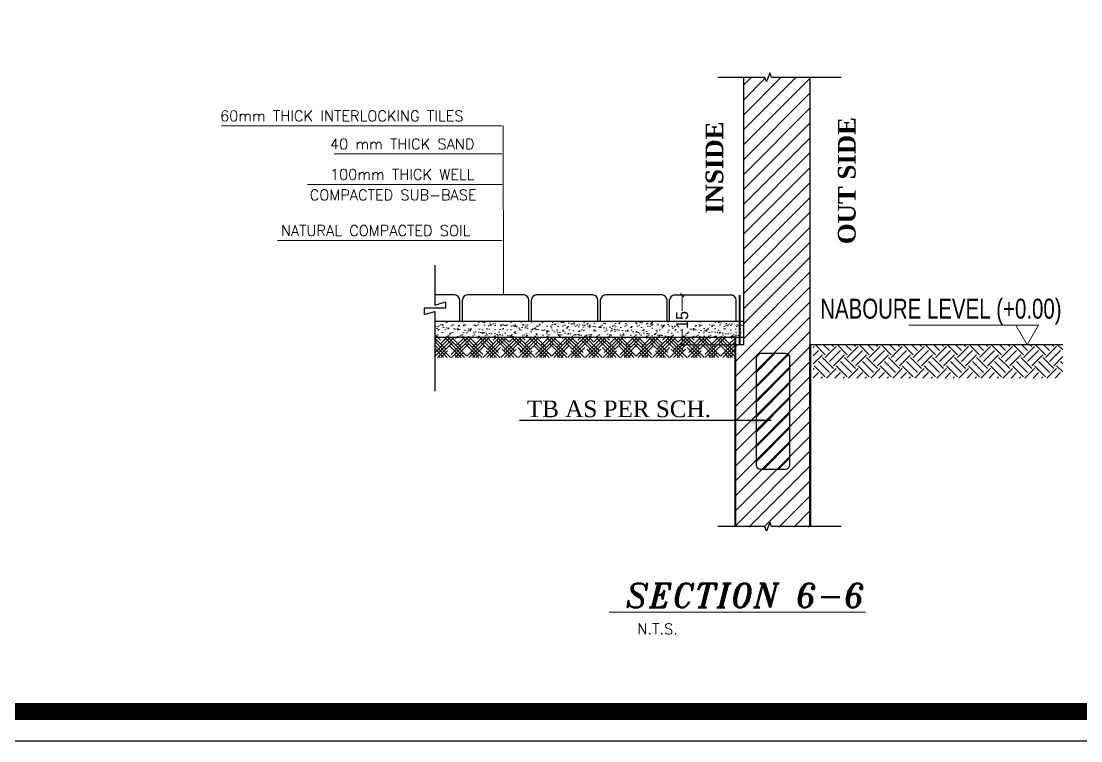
# Model space of a CAD drawing. Header units: centimetres. Extents: x 7997 to 116674, y 1017 to 13844.
# Drawn here: x 18963 to 20558, y 8084 to 9167 of the extents above; entities that cross this region are included whole.
import ezdxf

# ---------------------------------------------------------------- set-up
doc = ezdxf.new("R2010")
doc.units = ezdxf.units.CM
doc.header["$LTSCALE"] = 200
doc.header["$PDMODE"] = 2
for name, color, linetype, lineweight in [('A-DIM-IN', 1, 'Continuous', 5), ('HA', 251, 'Continuous', 0), ('HAT', 8, 'Continuous', 9), ('HATCH', 8, 'Continuous', 5), ('TEXT', 6, 'Continuous', 18)]:
    doc.layers.add(name, color=color, linetype=linetype, lineweight=lineweight)
for name, color, linetype in [('ARROW', 8, 'Continuous'), ('COL', 1, 'Continuous'), ('CONC', 3, 'Continuous'), ('DIM', 11, 'Continuous'), ('INTERLOCK', 4, 'Continuous'), ('MAMBARENE', 7, 'Continuous'), ('Section', 7, 'Continuous'), ('str', 1, 'Continuous'), ('STT-COL-DET', 5, 'Continuous')]:
    doc.layers.add(name, color=color, linetype=linetype)
doc.styles.add('EN-SCL-DIM', font='swisscl.ttf')
doc.styles.add('ITALICT', font='italict')
doc.styles.add('ROMANS', font='romans.shx', dxfattribs={"width": 0.8})
doc.styles.get("Standard").update_dxf_attribs({"font": 'arial.ttf'})
doc.styles.add('STYLE1', font='times.ttf')
doc.styles.add('T2', font='')
doc.styles.add('T3', font='timesbd.ttf')
doc.styles.get('T2').set_extended_font_data('Elisia')
doc.dimstyles.new('5TH', dxfattribs={"dimtxt": 18, "dimasz": 5, "dimexe": 5, "dimexo": 10, "dimgap": 1, "dimtad": 0, "dimdec": 0, "dimlfac": 0.2, "dimdsep": 46, "dimtxsty": 'T2', "dimblk1": 'OBLIQUE', "dimblk2": 'OBLIQUE', "dimsah": 1, "dimcen": 0.09, "dimclrd": 4, "dimclre": 4, "dimclrt": 11, "dimadec": 0, "dimazin": 0, "dimtfac": 1, "dimtdec": 0, "dimtofl": 0, "dimtmove": 1, "dimatfit": 2, "dimldrblk": 'OPEN30', "dimfxl": 0, "dimtolj": 1, "dimtzin": 0, "dimlwd": 5, "dimlwe": 5, "dimarcsym": 0})
doc.dimstyles.new('D15-1-100', dxfattribs={"dimtxt": 3, "dimasz": 4, "dimexe": 0.1, "dimexo": 0.25, "dimgap": 3, "dimtad": 1, "dimdec": 0, "dimzin": 3, "dimdsep": 46, "dimlunit": 4, "dimtxsty": 'Standard', "dimblk2": 'OBLIQUE', "dimcen": 0, "dimclrd": 8, "dimclre": 8, "dimclrt": 256, "dimadec": 0, "dimazin": 0, "dimtfac": 1, "dimtdec": 0, "dimtix": 1, "dimtmove": 2, "dimatfit": 3, "dimfxl": 0, "dimtolj": 1, "dimtzin": 13, "dimlwd": -1, "dimlwe": -1, "dimarcsym": 0})

# ---------------------------------------------------------------- blocks, each defined once
blk = doc.blocks.new('_OBLIQUE')
at = {"color": 0, "linetype": 'ByBlock'}
blk.add_line((-0.5, -0.5), (0.5, 0.5), dxfattribs=at)
blk = doc.blocks.new('FDGG')
at = {"layer": 'A-DIM-IN', "color": 4, "ltscale": 1000}
blk.add_line((434234.7, -5693.8), (434829, -5693.8), dxfattribs=at)
blk.add_lwpolyline([(434234.7, -5792.5), (434291.7, -5693.8), (434177.7, -5693.8), (434234.7, -5792.5)], dxfattribs=at)
at = {"layer": 'A-DIM-IN', "ltscale": 1000, "style": 'EN-SCL-DIM'}
blk.add_attdef('TOPOFFENCE', (434212.9, -5661.1), '', height=100, dxfattribs=at)
blk = doc.blocks.new('*D604')
at = {"layer": 'COL', "color": 4, "lineweight": 5, "transparency": 16777216}
for p, q in [((20034.2, 8755.1), (19952.9, 8755.1)), ((19957.9, 8755.1), (19957.9, 8731.5)), ((19957.9, 8680.1), (19957.9, 8703.8)), ((20040.4, 8680.1), (19952.9, 8680.1))]:
    blk.add_line(p, q, dxfattribs=at)
at = {"layer": 'Defpoints', "color": 0, "transparency": 16777216}
for p in [(20044.2, 8755.1, 0), (19957.9, 8680.1), (20050.4, 8680.1)]:
    blk.add_point(p, dxfattribs=at)
at = {"layer": 'COL', "color": 4, "lineweight": 5, "transparency": 16777216, "xscale": 5, "yscale": 5, "zscale": 5}
for p, rotation in [((19957.9, 8755.1), 90), ((19957.9, 8680.1), 270)]:
    blk.add_blockref('_OBLIQUE', p, dxfattribs=dict(at, rotation=rotation))
at = {"layer": 'COL', "color": 11, "transparency": 16777216, "insert": (19957.9, 8717.6), "char_height": 18, "attachment_point": 5, "rotation": 90, "style": 'T2'}
blk.add_mtext('\\A1;15', dxfattribs=at)
blk = doc.blocks.new('_Open30')
at = {"color": 0, "linetype": 'ByBlock', "lineweight": -2}
for p, q in [((-1, 0.27), (0, 0)), ((0, 0), (-1, -0.27)), ((0, 0), (-1, 0))]:
    blk.add_line(p, q, dxfattribs=at)
blk = doc.blocks.new('08-TITLE SHEET-selattin', base_point=(45714.8, -203081.4))
at = {"color": 0}
blk.add_lwpolyline([(51244.8, -203081.4), (45714.8, -203081.4), (45714.8, -206921.4), (51244.8, -206921.4)], close=True, dxfattribs=at)
at = {"color": 0, "linetype": 'ByBlock', "const_width": 17}
blk.add_lwpolyline([(45744.3, -206891.9), (51215.3, -206891.9), (51215.3, -203110.8), (45744.3, -203110.8)], close=True, dxfattribs=at)
at = {"layer": 'HA', "ltscale": 1.2}
blk.add_lwpolyline([(45714.8, -203081.4), (51244.8, -203081.4), (51244.8, -206921.4), (45714.8, -206921.4)], close=True, dxfattribs=at)

msp = doc.modelspace()

# ---------------------------------------------------------------- hatches: boundary and pattern name
at = {"layer": 'DIM'}
h = msp.add_hatch(dxfattribs=at)
h.set_pattern_fill('ANSI31', color=4, scale=5)
h.set_pattern_definition([(45, (-47745.875, 70184.464), (-11.2253202, 11.2253202), [])])
h.paths.add_polyline_path([(20069.4422, 8498.8737, 0.414213562), (20075.6922, 8492.6237), (20113.1922, 8492.6237, 0.414213562), (20119.4422, 8498.8737), (20119.4422, 8661.3737, 0.414213562), (20113.1922, 8667.6237), (20075.6922, 8667.6237, 0.414213562), (20069.4422, 8661.3737)])
at = {"layer": 'HAT'}
h = msp.add_hatch(dxfattribs=at)
h.set_pattern_fill('ANSI31', color=8, scale=5)
h.set_pattern_definition([(45, (-81319.166, 714.861), (-11.2253202, 11.2253202), [])])
h.paths.add_polyline_path([(20082.3134, 9082.6063), (20050.4203, 9082.6063), (20050.4203, 8680.1236), (20037.9139, 8680.1236), (20037.9139, 8405.8212), (20150.4192, 8405.8212), (20150.4196, 9082.6063), (20092.3134, 9082.6063), (20089.8134, 9089.475), (20084.8134, 9075.7376)])
at = {"layer": 'HATCH', "linetype": 'Continuous'}
h = msp.add_hatch(dxfattribs=at)
h.set_pattern_fill('AR-SAND', color=8, scale=6, style=0)
h.set_pattern_definition([(142.5, (29625.252, 5459.862), (0.37796, 11.560943), [0, -9.12, 0, -10.2, 0, -9.75]), (172.5, (29625.252, 5459.862), (-10.61866, 16.932876), [0, -4.92, 0, -8.22, 0, -3.15]), (212.5, (29632.632, 5459.862), (-18.684851, 0.033954), [0, -3, 0, -10.8, 0, -14.1]), (222.5, (29632.632, 5459.862), (-18.03676, 5.266053), [0, -1.5, 0, -7.08, 0, -8.1])])
h.paths.add_polyline_path([(20050.4203, 8691.1237), (20050.4203, 8715.1237), (19585.4264, 8715.1237), (19585.4264, 8691.1237)])
at = {"layer": 'HATCH'}
h = msp.add_hatch(dxfattribs=at)
h.set_pattern_fill('HOUND', color=9, scale=60, angle=45, style=0)
h.set_pattern_definition([(135, (29625.2524, 5459.8618), (-7.9549513, 13.2582521), [60, -30]), (45, (29625.2524, 5459.8618), (-7.9549513, -13.2582521), [60, -30])])
h.paths.add_polyline_path([(20037.9139, 8691.1237), (19585.4264, 8691.1237), (19585.4264, 8661.1237), (20037.9139, 8661.1237)])
h = msp.add_hatch(dxfattribs=at)
h.set_pattern_fill('EARTH', color=8, scale=93.75, angle=45, style=0)
h.set_pattern_definition([(45, (-90322.03, -26054.772), (3e-15, 33.1456304), [23.4375, -23.4375]), (45, (-90328.246, -26048.557), (3e-15, 33.1456304), [23.4375, -23.4375]), (45, (-90334.46, -26042.343), (3e-15, 33.1456304), [23.4375, -23.4375]), (135, (-90334.46, -26038.2), (-33.1456304, 3e-15), [23.4375, -23.4375]), (135, (-90328.246, -26031.984), (-33.1456304, 3e-15), [23.4375, -23.4375]), (135, (-90322.03, -26025.77), (-33.1456304, 3e-15), [23.4375, -23.4375])])
h.paths.add_polyline_path([(20154.9462, 8630.1236), (20154.9462, 8680.1236), (20530.6017, 8680.1236), (20530.6017, 8630.1236)])

# ---------------------------------------------------------------- linework, layer by layer
at = {"linetype": 'Continuous'}
msp.add_lwpolyline([(14004.5129, 8084.0841), (22299.5129, 8084.0841), (22299.5129, 13844.0841), (14004.5129, 13844.0841)], close=True, dxfattribs=at)
at = {"layer": 'COL'}
for p, q in [((20050.4203, 8680.1236), (20050.4203, 9082.6063)), ((20150.4203, 8680.1236), (20150.4203, 9082.6063)), ((20050.4203, 8680.1236), (20037.9139, 8680.1236))]:
    msp.add_line(p, q, dxfattribs=at)
at = {"layer": 'CONC'}
msp.add_line((20530.8613, 8680.1216, 0.0069), (20150.4203, 8680.1235, 0.0069), dxfattribs=at)
at = {"layer": 'DIM', "linetype": 'Continuous'}
for points in [[(20197.2204, 9082.6063), (20092.3134, 9082.6063), (20089.8134, 9089.475), (20084.8134, 9075.7376), (20082.3134, 9082.6063), (20011.6474, 9082.6063)], [(20197.2204, 8406.5108), (20092.3134, 8406.5108), (20089.8134, 8413.3795), (20084.8134, 8399.6421), (20082.3134, 8406.5108), (20011.6474, 8406.5108)]]:
    msp.add_lwpolyline(points, dxfattribs=at)
at = {"layer": 'INTERLOCK', "color": 4}
for p, q in [((19615.4915, 8755.1237, 0.0069), (19585.4264, 8755.1237, 0.0069)), ((19823.4915, 8755.1237, 0.0069), (19738.4915, 8755.1237, 0.0069)), ((19927.4915, 8755.1237, 0.0069), (19842.4915, 8755.1237, 0.0069)), ((19946.4915, 8755.1237, 0.0069), (20031.4915, 8755.1237, 0.0069)), ((19622.9915, 8715.1237, 0.0069), (19622.9915, 8747.6237, 0.0069)), ((19626.9915, 8715.1237, 0.0069), (19626.9915, 8747.6237, 0.0069)), ((19726.9915, 8715.1237, 0.0069), (19726.9915, 8747.6237, 0.0069)), ((19730.9915, 8715.1237, 0.0069), (19730.9915, 8747.6237, 0.0069)), ((19830.9915, 8715.1237, 0.0069), (19830.9915, 8747.6237, 0.0069)), ((19834.9915, 8715.1237, 0.0069), (19834.9915, 8747.6237, 0.0069)), ((19934.9915, 8715.1237, 0.0069), (19934.9915, 8747.6237, 0.0069)), ((19938.9915, 8715.1237, 0.0069), (19938.9915, 8747.6237, 0.0069)), ((20038.9915, 8715.1237, 0.0069), (20038.9915, 8747.6237, 0.0069)), ((20050.4203, 8715.1237), (19585.4264, 8715.1237, 0.0069)), ((20050.4203, 8691.1237, 0.0069), (19585.4264, 8691.1237, 0.0069))]:
    msp.add_line(p, q, dxfattribs=at)
at = {"layer": 'INTERLOCK'}
msp.add_line((19719.4915, 8755.1237, 0.0069), (19634.4915, 8755.1237, 0.0069), dxfattribs=at)
at = {"layer": 'INTERLOCK', "color": 4}
for centre, start, end in [((19615.4915, 8747.6237, 0.0069), 0, 90), ((19634.4915, 8747.6237, 0.0069), 90, 180), ((19719.4915, 8747.6237, 0.0069), 0, 90), ((19738.4915, 8747.6237, 0.0069), 90, 180), ((19823.4915, 8747.6237, 0.0069), 0, 90), ((19842.4915, 8747.6237, 0.0069), 90, 180), ((19927.4915, 8747.6237, 0.0069), 0, 90), ((19946.4915, 8747.6237, 0.0069), 90, 180), ((20031.4915, 8747.6237, 0.0069), 0, 90)]:
    msp.add_arc(centre, 7.5, start, end, dxfattribs=at)
at = {"layer": 'MAMBARENE', "const_width": 3.125, "elevation": 0.0069}
msp.add_lwpolyline([(20044.1639, 8755.1237), (20044.1639, 8680.1237)], dxfattribs=at)
at = {"layer": 'MAMBARENE', "const_width": 3.125}
for points in [[(20037.9139, 8405.8212), (20037.9139, 8691.1237)], [(20150.4203, 8680.1236), (20150.4192, 8405.8212)], [(20150.4203, 8680.1236), (20150.4192, 8405.8212)]]:
    msp.add_lwpolyline(points, dxfattribs=at)
at = {"layer": 'Section', "elevation": 0.0069}
msp.add_lwpolyline([(19585.4264, 8800.1237), (19585.4264, 8739.9237), (19601.4264, 8744.7237), (19601.4264, 8735.1237), (19569.4264, 8735.1237), (19569.4264, 8725.5237), (19585.4264, 8730.3237), (19585.4264, 8610.1237)], dxfattribs=at)
at = {"layer": 'str', "elevation": -0.0957}
msp.add_lwpolyline([(20075.6922, 8667.6237), (20113.1922, 8667.6237, -0.414213562), (20119.4422, 8661.3737), (20119.4422, 8498.8737, -0.414213562), (20113.1922, 8492.6237), (20075.6922, 8492.6237, -0.414213562), (20069.4422, 8498.8737), (20069.4422, 8661.3737, -0.414213562)], format="xyb", close=True, dxfattribs=at)
at = {"layer": 'TEXT', "color": 2}
for p, q in [((19264.5511, 9009.7421), (19687.1561, 9009.7421)), ((19688.6809, 8755.1237, 0.0069), (19688.6123, 9009.7421)), ((19433.9153, 8967.4566), (19687.1561, 8967.4566)), ((19393.8745, 8921.6473), (19687.1561, 8921.6473)), ((19348.973, 8837.0764), (19687.1561, 8837.0764))]:
    msp.add_line(p, q, dxfattribs=at)

# ---------------------------------------------------------------- block references
at = {"layer": 'DIM', "color": 0, "linetype": 'Continuous', "xscale": 1.5, "yscale": 1.5, "zscale": 1.5}
msp.add_blockref('08-TITLE SHEET-selattin', (14004.5129, 13844.0841), dxfattribs=at)
at = {"layer": 'STT-COL-DET', "color": 0}
ref = msp.add_blockref('FDGG', (150747.416, 10417.8663), dxfattribs=dict(at, xscale=-0.3000000025029294, yscale=0.3000000025029294, zscale=0.3000000025029294))
ref.add_attrib('TOPOFFENCE', 'NABOURE LEVEL (+0.00)', (20165.6125, 8719.5344), dxfattribs={"layer": 'A-DIM-IN', "color": 6, "ltscale": 1000, "height": 30, "style": 'EN-SCL-DIM'})

# ---------------------------------------------------------------- texts
at = {"layer": 'COL', "color": 6, "style": 'T3'}
for s, p in [('INSIDE', (20019.7108, 8877.4834, -946.6345)), ('OUT SIDE', (20218.8547, 8831.6012, -946.6345))]:
    msp.add_text(s, height=26.66667, rotation=90, dxfattribs=at).set_placement(p)
at = {"layer": 'TEXT'}
for s, height, style, p in [('60mm THICK INTERLOCKING TILES', 16, 'ROMANS', (19262.476, 9016.6972)), ('40 mm THICK SAND', 16, 'ROMANS', (19427.8093, 8974.4117)), ('100mm THICK WELL', 16, 'ROMANS', (19427.8093, 8928.6025)), ('COMPACTED SUB-BASE', 16, 'ROMANS', (19397.3331, 8897.7547)), ('NATURAL COMPACTED SOIL', 16, 'ROMANS', (19353.9046, 8844.0315)), ('TB AS PER SCH.', 25, 'STYLE1', (19724.1365, 8571.2432, 0.1423)), ('%%U SECTION 6-6', 36, 'ITALICT', (19847.843, 8284.9895))]:
    msp.add_text(s, height=height, dxfattribs=dict(at, style=style)).set_placement(p)
at = {"layer": 'TEXT', "linetype": 'Continuous', "style": 'ROMANS'}
msp.add_text('N.T.S.', height=16.2, dxfattribs=at).set_placement((19890.3268, 8244.4162))

# ---------------------------------------------------------------- dimensions: what is measured, and where the dimension line sits
at = {"layer": 'COL'}
dim = msp.add_linear_dim(base=(19957.8689, 8680.1236), p1=(20044.1639, 8755.1237, 0.0069), p2=(20050.4203, 8680.1236), angle=90, dimstyle='5TH', dxfattribs=at)
dim.commit()
dim.dimension.update_dxf_attribs({"geometry": '*D604', "text_midpoint": (19957.8689, 8717.6236)})

# ---------------------------------------------------------------- leaders
at = {"layer": 'ARROW', "color": 8}
msp.add_leader([(20091.8826, 8566.1015, 946.6482), (19871.9752, 8566.1015, 946.6482), (19712.857, 8566.1015, 946.6482)], dimstyle='D15-1-100', override={"dimasz": 30}, dxfattribs=at)

doc.saveas('drawing.dxf')
